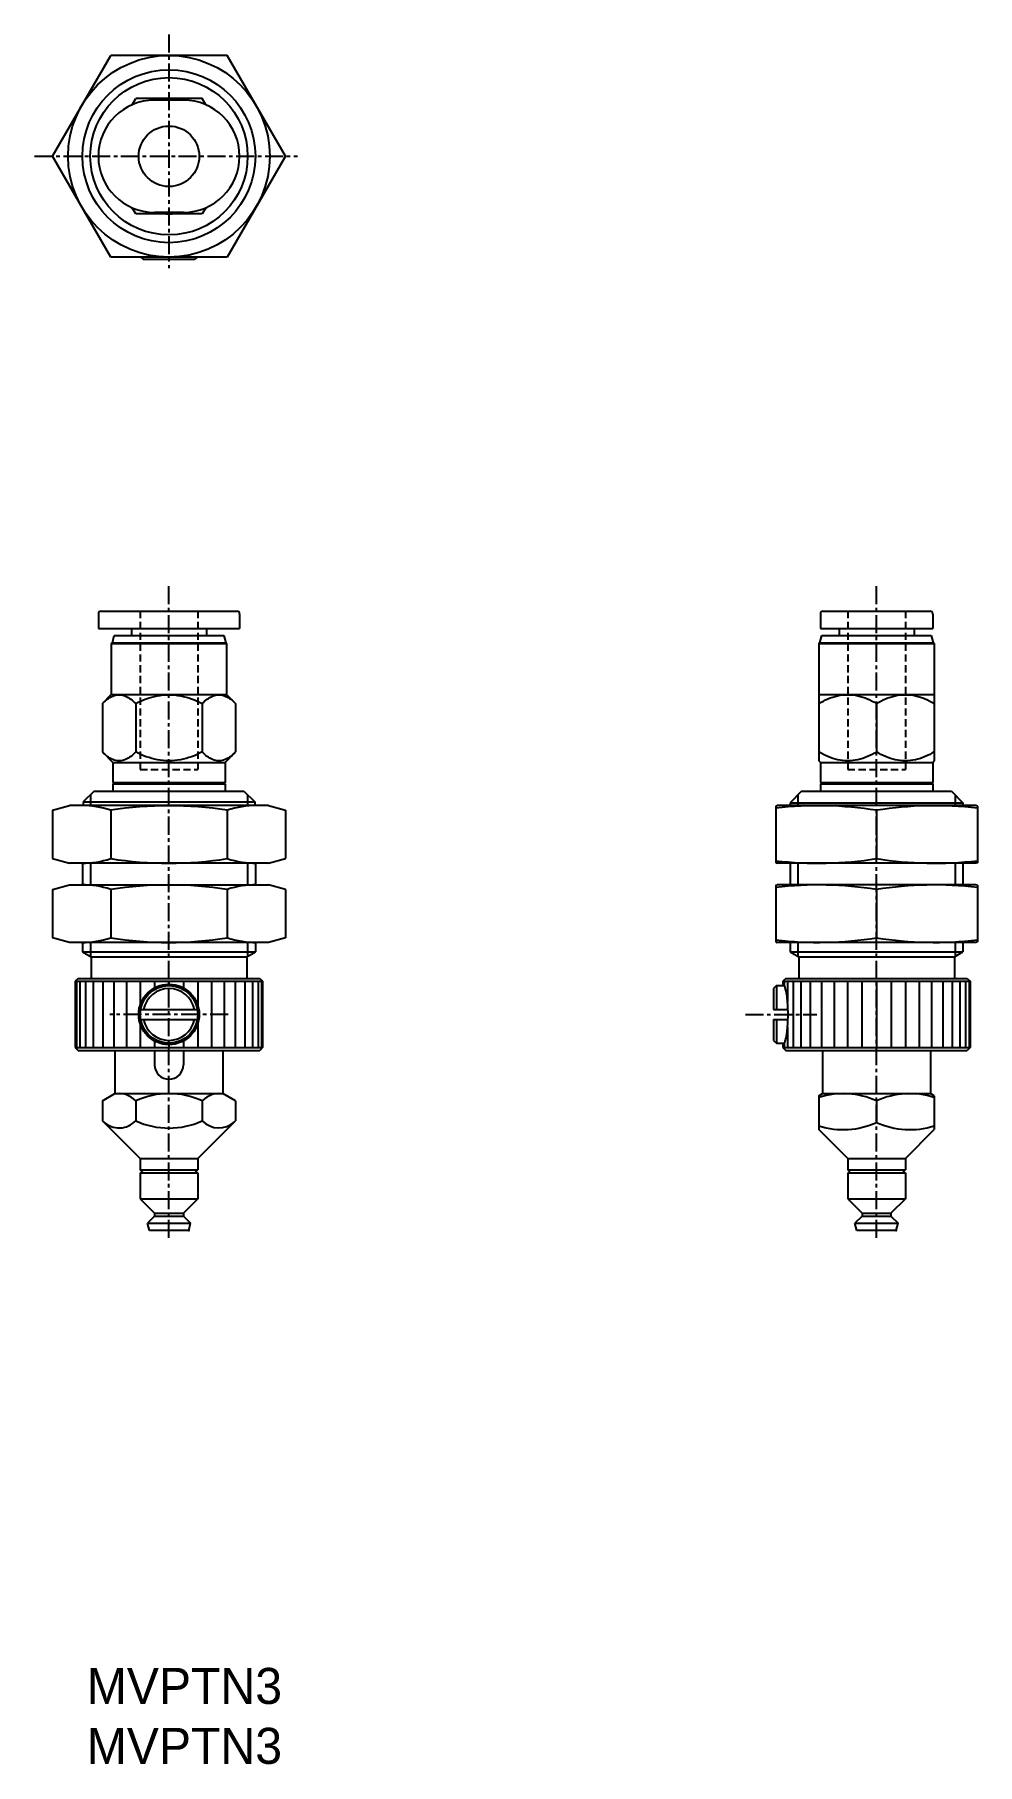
# Model space of a CAD drawing. Extents: x 4 to 70, y -29 to 91.
import ezdxf

# ---------------------------------------------------------------- set-up
doc = ezdxf.new("R2010")
doc.units = 0
doc.linetypes.add('CENTER', pattern=[2, 1.25, -0.25, 0.25, -0.25])
doc.linetypes.add('DASHED', pattern=[0.75, 0.5, -0.25])
doc.layers.get('0').update_dxf_attribs({"linetype": 'CONTINUOUS'})
doc.layers.add('CENTER', color=1, linetype='CENTER')

msp = doc.modelspace()

# ---------------------------------------------------------------- linework, layer by layer
at = {"color": 7, "linetype": 'CONTINUOUS'}
for p, q in [((5.51, 82.49), (9.55, 89.49)), ((17.64, 89.49), (9.55, 89.49)), ((21.68, 82.49), (17.64, 89.49)), ((11.04, 86.07), (11.28, 86.49)), ((15.9, 86.49), (11.28, 86.49)), ((16.15, 86.07), (15.9, 86.49)), ((14.59, 86.39), (12.59, 86.39)), ((9.55, 75.49), (5.51, 82.49)), ((21.68, 82.49), (17.64, 75.49)), ((11.28, 78.49), (11.04, 78.92)), ((15.9, 78.49), (11.28, 78.49)), ((14.59, 78.59), (12.59, 78.59)), ((16.15, 78.92), (15.9, 78.49)), ((17.64, 75.49), (9.55, 75.49)), ((11.64, 75.49), (11.79, 75.34)), ((11.79, 75.34), (15.39, 75.34)), ((15.54, 75.49), (15.39, 75.34)), ((8.69, 50.71), (8.69, 49.71)), ((8.89, 50.91), (18.29, 50.91)), ((18.49, 50.71), (18.49, 49.71)), ((58.8, 50.71), (58.8, 49.71)), ((59, 50.91), (66.4, 50.91)), ((66.6, 50.71), (66.6, 49.71)), ((8.69, 49.71), (18.49, 49.71)), ((10.99, 49.71), (10.99, 49.21)), ((16.19, 49.71), (16.19, 49.21)), ((58.8, 49.71), (66.6, 49.71)), ((60.1, 49.71), (60.1, 49.21)), ((65.3, 49.71), (65.3, 49.21)), ((9.59, 48.67), (9.66, 48.71)), ((9.59, 48.67), (17.59, 48.67)), ((9.59, 48.67), (9.59, 45.11)), ((9.66, 48.71), (9.79, 49.21)), ((9.66, 48.71), (17.53, 48.71)), ((9.79, 49.21), (17.39, 49.21)), ((17.39, 49.21), (17.53, 48.71)), ((17.53, 48.71), (17.59, 48.67)), ((17.59, 48.67), (17.59, 45.11)), ((58.7, 48.67), (58.77, 48.71)), ((58.7, 48.67), (66.7, 48.67)), ((58.7, 48.67), (58.7, 40.51)), ((58.77, 48.71), (58.9, 49.21)), ((58.77, 48.71), (66.63, 48.71)), ((58.9, 49.21), (66.5, 49.21)), ((66.5, 49.21), (66.63, 48.71)), ((66.63, 48.71), (66.7, 48.67)), ((66.7, 48.67), (66.7, 40.51)), ((8.98, 44.49), (9.59, 45.11)), ((8.98, 44.49), (8.98, 41.13)), ((9.59, 45.11), (17.59, 45.11)), ((11.28, 44.49), (11.28, 41.13)), ((15.9, 44.49), (15.9, 41.13)), ((17.59, 45.11), (18.21, 44.49)), ((18.21, 44.49), (18.21, 41.13)), ((58.7, 45.11), (66.7, 45.11)), ((62.7, 44.49), (62.7, 41.13)), ((8.98, 41.13), (9.69, 40.41)), ((17.49, 40.41), (18.21, 41.13)), ((9.69, 40.41), (9.69, 39.01)), ((9.69, 40.41), (17.49, 40.41)), ((17.49, 40.41), (17.49, 39.01)), ((58.7, 40.51), (58.8, 40.41)), ((58.8, 40.41), (58.8, 39.01)), ((58.8, 40.41), (66.6, 40.41)), ((66.6, 40.41), (66.7, 40.51)), ((66.6, 40.41), (66.6, 39.01)), ((9.69, 39.01), (17.49, 39.01)), ((9.69, 39.01), (9.79, 38.91)), ((9.69, 38.91), (17.49, 38.91)), ((9.69, 38.91), (9.69, 38.41)), ((17.49, 39.01), (17.39, 38.91)), ((17.49, 38.91), (17.49, 38.41)), ((58.8, 39.01), (66.6, 39.01)), ((58.8, 39.01), (58.9, 38.91)), ((58.8, 38.91), (66.6, 38.91)), ((58.8, 38.91), (58.8, 38.41)), ((66.6, 39.01), (66.5, 38.91)), ((66.6, 38.91), (66.6, 38.41)), ((5.51, 37.09), (6.69, 37.41)), ((20.49, 37.41), (6.69, 37.41)), ((8.39, 38.41), (7.64, 37.66)), ((7.64, 37.66), (19.54, 37.66)), ((7.64, 37.66), (7.64, 37.41)), ((8.14, 38.15), (8.14, 37.41)), ((8.39, 38.41), (18.79, 38.41)), ((18.79, 38.41), (19.54, 37.66)), ((19.05, 38.15), (19.05, 37.41)), ((19.54, 37.66), (19.54, 37.41)), ((20.49, 37.41), (21.68, 37.09)), ((55.7, 37.38), (55.8, 37.41)), ((55.7, 37.38), (55.7, 33.44)), ((69.6, 37.41), (55.8, 37.41)), ((57.5, 38.41), (56.7, 37.61)), ((56.7, 37.61), (68.7, 37.61)), ((56.7, 37.61), (56.7, 37.41)), ((57.24, 38.15), (57.24, 37.41)), ((57.5, 38.41), (67.9, 38.41)), ((67.9, 38.41), (68.7, 37.61)), ((68.16, 38.15), (68.16, 37.41)), ((68.7, 37.61), (68.7, 37.41)), ((69.7, 37.38), (69.6, 37.41)), ((69.7, 37.38), (69.7, 33.44)), ((5.51, 37.09), (5.51, 33.73)), ((9.55, 37.09), (9.55, 33.73)), ((17.64, 37.09), (17.64, 33.73)), ((21.68, 37.09), (21.68, 33.73)), ((62.7, 37.09), (62.7, 33.73)), ((5.51, 33.73), (6.69, 33.41)), ((20.49, 33.41), (21.68, 33.73)), ((20.49, 33.41), (6.69, 33.41)), ((7.59, 33.41), (7.59, 31.91)), ((8.14, 33.41), (8.14, 31.91)), ((19.05, 33.41), (19.05, 31.91)), ((19.59, 33.41), (19.59, 31.91)), ((55.7, 33.44), (55.8, 33.41)), ((69.6, 33.41), (55.8, 33.41)), ((56.7, 33.41), (56.7, 31.91)), ((57.24, 33.41), (57.24, 31.91)), ((68.16, 33.41), (68.16, 31.91)), ((68.7, 33.41), (68.7, 31.91)), ((69.7, 33.44), (69.6, 33.41)), ((5.51, 31.59), (6.69, 31.91)), ((5.51, 31.59), (5.51, 28.23)), ((6.69, 31.91), (20.49, 31.91)), ((9.55, 31.59), (9.55, 28.23)), ((17.64, 31.59), (17.64, 28.23)), ((21.68, 31.59), (20.49, 31.91)), ((21.68, 31.59), (21.68, 28.23)), ((55.7, 31.88), (55.8, 31.91)), ((55.7, 31.88), (55.7, 27.94)), ((69.6, 31.91), (55.8, 31.91)), ((62.7, 31.59), (62.7, 28.23)), ((69.7, 31.88), (69.6, 31.91)), ((69.7, 31.88), (69.7, 27.94)), ((6.69, 27.91), (5.51, 28.23)), ((20.49, 27.91), (6.69, 27.91)), ((7.59, 27.91), (7.59, 27.26)), ((8.14, 27.91), (8.14, 26.94)), ((19.05, 27.91), (19.05, 26.91)), ((19.59, 27.91), (19.59, 27.26)), ((21.68, 28.23), (20.49, 27.91)), ((55.7, 27.94), (55.8, 27.91)), ((69.6, 27.91), (55.8, 27.91)), ((56.7, 27.91), (56.7, 27.26)), ((57.24, 27.91), (57.24, 26.94)), ((68.16, 27.91), (68.16, 26.91)), ((68.7, 27.91), (68.7, 27.26)), ((69.7, 27.94), (69.6, 27.91)), ((7.59, 27.26), (19.59, 27.26)), ((7.59, 27.26), (8.19, 26.91)), ((8.19, 26.91), (8.19, 25.41)), ((8.19, 26.91), (18.99, 26.91)), ((18.99, 26.91), (19.59, 27.26)), ((18.99, 26.91), (18.99, 25.41)), ((56.7, 27.26), (68.7, 27.26)), ((56.7, 27.26), (57.3, 26.91)), ((57.3, 26.91), (57.3, 25.41)), ((57.3, 26.91), (68.1, 26.91)), ((68.1, 26.91), (68.7, 27.26)), ((68.1, 26.91), (68.1, 25.41)), ((7.29, 25.41), (7.09, 25.21)), ((7.29, 25.41), (19.89, 25.41)), ((19.89, 25.41), (20.09, 25.21)), ((56.4, 25.41), (56.2, 25.21)), ((56.4, 25.41), (69, 25.41)), ((69, 25.41), (69.2, 25.21)), ((7.09, 25.21), (20.09, 25.21)), ((7.09, 25.21), (7.09, 20.61)), ((7.17, 25.21), (7.17, 20.61)), ((7.41, 25.21), (7.41, 20.61)), ((7.8, 25.21), (7.8, 20.61)), ((8.34, 25.21), (8.34, 20.61)), ((9, 25.21), (9, 20.61)), ((9.77, 25.21), (9.77, 20.61)), ((10.64, 25.21), (10.64, 20.61)), ((11.59, 25.21), (11.59, 23.52)), ((12.58, 25.21), (12.58, 24.75)), ((13.59, 25.21), (13.59, 25.01)), ((14.61, 25.21), (14.61, 24.75)), ((15.6, 25.21), (15.6, 23.52)), ((16.55, 25.21), (16.55, 20.61)), ((17.41, 25.21), (17.41, 20.61)), ((18.19, 25.21), (18.19, 20.61)), ((18.85, 25.21), (18.85, 20.61)), ((19.39, 25.21), (19.39, 20.61)), ((19.78, 25.21), (19.78, 20.61)), ((20.01, 25.21), (20.01, 20.61)), ((20.09, 25.21), (20.09, 20.61)), ((55.75, 24.91), (55.55, 24.71)), ((55.55, 24.71), (55.55, 23.26)), ((55.75, 24.91), (55.75, 23.26)), ((55.75, 24.91), (56.31, 24.91)), ((56.2, 25.21), (69.2, 25.21)), ((56.2, 25.21), (56.2, 25.01)), ((56.28, 25.21), (56.28, 24.95)), ((56.52, 25.21), (56.52, 23.77)), ((56.91, 25.21), (56.91, 20.61)), ((57.44, 25.21), (57.44, 20.61)), ((58.1, 25.21), (58.1, 20.61)), ((58.88, 25.21), (58.88, 20.61)), ((59.75, 25.21), (59.75, 20.61)), ((60.69, 25.21), (60.69, 20.61)), ((61.68, 25.21), (61.68, 20.61)), ((62.7, 25.21), (62.7, 20.61)), ((63.72, 25.21), (63.72, 20.61)), ((64.71, 25.21), (64.71, 20.61)), ((65.65, 25.21), (65.65, 20.61)), ((66.52, 25.21), (66.52, 20.61)), ((67.3, 25.21), (67.3, 20.61)), ((67.96, 25.21), (67.96, 20.61)), ((68.49, 25.21), (68.49, 20.61)), ((68.88, 25.21), (68.88, 20.61)), ((69.12, 25.21), (69.12, 20.61)), ((69.2, 25.21), (69.2, 20.61)), ((11.62, 23.26), (15.56, 23.26)), ((55.55, 23.26), (56.54, 23.26)), ((11.59, 22.3), (11.59, 20.61)), ((11.62, 22.56), (15.56, 22.56)), ((15.6, 22.3), (15.6, 20.61)), ((55.55, 22.56), (56.54, 22.56)), ((55.55, 22.56), (55.55, 21.11)), ((55.75, 22.56), (55.75, 20.91)), ((56.52, 22.05), (56.52, 20.61)), ((7.09, 20.61), (20.09, 20.61)), ((7.09, 20.61), (7.29, 20.41)), ((12.58, 21.07), (12.58, 20.61)), ((13.59, 20.81), (13.59, 20.61)), ((14.61, 21.07), (14.61, 20.61)), ((20.09, 20.61), (19.89, 20.41)), ((55.55, 21.11), (55.75, 20.91)), ((55.75, 20.91), (56.31, 20.91)), ((56.2, 20.81), (56.2, 20.61)), ((56.2, 20.61), (69.2, 20.61)), ((56.2, 20.61), (56.4, 20.41)), ((56.28, 20.86), (56.28, 20.61)), ((69.2, 20.61), (69, 20.41)), ((7.29, 20.41), (19.89, 20.41)), ((9.84, 20.41), (9.84, 17.41)), ((12.59, 20.41), (12.59, 19.41)), ((14.59, 20.41), (14.59, 19.41)), ((17.34, 20.41), (17.34, 17.41)), ((56.4, 20.41), (69, 20.41)), ((58.95, 20.41), (58.95, 17.41)), ((66.45, 20.41), (66.45, 17.41)), ((8.98, 16.91), (9.84, 17.41)), ((8.98, 16.91), (8.98, 15.53)), ((9.84, 17.41), (17.34, 17.41)), ((11.28, 16.91), (11.28, 15.53)), ((15.9, 16.91), (15.9, 15.53)), ((18.21, 16.91), (17.34, 17.41)), ((18.21, 16.91), (18.21, 15.53)), ((58.7, 17.26), (58.95, 17.41)), ((58.7, 17.26), (58.7, 14.91)), ((58.95, 17.41), (66.45, 17.41)), ((62.7, 16.91), (62.7, 15.41)), ((66.7, 17.26), (66.45, 17.41)), ((66.7, 17.26), (66.7, 14.91)), ((11.59, 12.91), (8.98, 15.53)), ((15.59, 12.91), (18.21, 15.53)), ((60.7, 12.91), (58.7, 14.91)), ((64.7, 12.91), (66.7, 14.91)), ((11.59, 12.91), (15.59, 12.91)), ((11.59, 12.91), (11.59, 12.11)), ((11.59, 12.11), (15.59, 12.11)), ((11.79, 11.91), (11.59, 12.11)), ((15.39, 11.91), (15.59, 12.11)), ((15.59, 12.91), (15.59, 12.11)), ((60.7, 12.91), (60.7, 12.11)), ((60.7, 12.91), (64.7, 12.91)), ((60.7, 12.11), (64.7, 12.11)), ((60.9, 11.91), (60.7, 12.11)), ((64.5, 11.91), (64.7, 12.11)), ((64.7, 12.91), (64.7, 12.11)), ((11.59, 11.91), (11.59, 10.11)), ((11.59, 11.91), (15.59, 11.91)), ((15.59, 11.91), (15.59, 10.11)), ((60.7, 11.91), (60.7, 10.11)), ((60.7, 11.91), (64.7, 11.91)), ((64.7, 11.91), (64.7, 10.11)), ((11.59, 10.11), (15.59, 10.11)), ((11.59, 10.11), (12.59, 9.11)), ((15.59, 10.11), (14.59, 9.11)), ((60.7, 10.11), (64.7, 10.11)), ((60.7, 10.11), (61.7, 9.11)), ((64.7, 10.11), (63.7, 9.11)), ((12.59, 8.91), (12.09, 8.41)), ((12.09, 8.41), (15.09, 8.41)), ((12.23, 7.91), (12.09, 8.41)), ((12.59, 9.11), (14.59, 9.11)), ((12.59, 9.11), (12.59, 8.91)), ((12.59, 8.91), (14.59, 8.91)), ((14.59, 9.11), (14.59, 8.91)), ((14.59, 8.91), (15.09, 8.41)), ((14.96, 7.91), (15.09, 8.41)), ((61.7, 8.91), (61.2, 8.41)), ((61.2, 8.41), (64.2, 8.41)), ((61.33, 7.91), (61.2, 8.41)), ((61.7, 9.11), (63.7, 9.11)), ((61.7, 9.11), (61.7, 8.91)), ((61.7, 8.91), (63.7, 8.91)), ((63.7, 9.11), (63.7, 8.91)), ((63.7, 8.91), (64.2, 8.41)), ((64.07, 7.91), (64.2, 8.41)), ((14.96, 7.91), (12.23, 7.91)), ((64.07, 7.91), (61.33, 7.91))]:
    msp.add_line(p, q, dxfattribs=at)
at = {"color": 3, "linetype": 'DASHED'}
for p, q in [((11.59, 50.91), (11.59, 39.91)), ((15.59, 50.91), (15.59, 39.91)), ((60.7, 50.91), (60.7, 39.91)), ((64.7, 50.91), (64.7, 39.91)), ((11.59, 39.91), (15.59, 39.91)), ((60.7, 39.91), (64.7, 39.91))]:
    msp.add_line(p, q, dxfattribs=at)
at = {"color": 7, "linetype": 'CONTINUOUS'}
for points in [[(8.98, 44.49, -0.103307), (9.69, 45.01, -0.216605), (10.57, 45.01, -0.103326), (11.28, 44.49)], [(11.28, 44.49, -0.076018), (12.79, 45.03, -0.096018), (14.39, 45.03, -0.076037), (15.9, 44.49)], [(15.9, 44.49, -0.103306), (16.62, 45.01, -0.216604), (17.49, 45.01, -0.103327), (18.21, 44.49)], [(58.7, 44.49, -0.083556), (60, 45.03, -0.112979), (61.4, 45.03, -0.083555), (62.7, 44.49)], [(62.7, 44.49, -0.083556), (64, 45.03, -0.112979), (65.4, 45.03, -0.083555), (66.7, 44.49)], [(11.28, 41.13, -0.103304), (10.57, 40.6, -0.216609), (9.69, 40.6, -0.103326), (8.98, 41.13)], [(15.9, 41.13, -0.076015), (14.39, 40.59, -0.096024), (12.79, 40.59, -0.076034), (11.28, 41.13)], [(18.21, 41.13, -0.103302), (17.49, 40.6, -0.216614), (16.62, 40.6, -0.103323), (15.9, 41.13)], [(62.7, 41.13, -0.083553), (61.4, 40.59, -0.112985), (60, 40.59, -0.083552), (58.7, 41.13)], [(66.7, 41.13, -0.083553), (65.4, 40.59, -0.112985), (64, 40.59, -0.083552), (62.7, 41.13)], [(56.2, 20.81, 0.049127), (56.27, 20.85, 0.049127), (56.33, 20.97, 0.049127), (56.39, 21.16, 0.049127), (56.45, 21.42, 0.049127), (56.49, 21.74, 0.049127), (56.52, 22.11, 0.049127), (56.54, 22.5, 0.049127), (56.55, 22.91, 0.049127), (56.54, 23.32, 0.049127), (56.52, 23.71, 0.049127), (56.49, 24.08, 0.049127), (56.45, 24.39, 0.049127), (56.39, 24.65, 0.049127), (56.33, 24.85, 0.049127), (56.27, 24.97, 0.049127), (56.2, 25.01, -1)]]:
    msp.add_lwpolyline(points, format="xyb", dxfattribs=at)
for centre, radius in [((13.59, 82.49), 7), ((13.59, 82.49), 6), ((13.59, 82.49), 5.46), ((13.59, 82.49), 2.1), ((13.59, 22.91), 2.1), ((13.59, 22.91), 2)]:
    msp.add_circle(centre, radius, dxfattribs=at)
for centre, radius, start, end in [((13.59, 82.49), 4, 77.0706, 102.9294), ((12.59, 82.49), 3.9, 90, 270), ((14.59, 82.49), 3.9, 270, 90), ((13.59, 82.49), 4, 257.0706, 282.9294), ((8.89, 50.71), 0.2, 90, 180), ((18.29, 50.71), 0.2, 0, 90), ((59, 50.71), 0.2, 90, 180), ((66.4, 50.71), 0.2, 0, 90), ((7.53, 30.81), 6.6, 72.1712, 90), ((13.59, 11.48), 25.92, 81.0313, 98.9687), ((19.66, 30.81), 6.6, 90, 107.8288), ((58.66, 11.48), 25.92, 81.0313, 96.553), ((66.74, 11.48), 25.92, 83.447, 98.9687), ((7.53, 40.01), 6.6, 270, 287.8288), ((13.59, 59.33), 25.92, 261.0313, 278.9687), ((19.66, 40.01), 6.6, 252.1712, 270), ((58.66, 59.33), 25.92, 263.447, 278.9687), ((66.74, 59.33), 25.92, 261.0313, 276.553), ((7.53, 25.31), 6.6, 72.1712, 90), ((7.53, 25.31), 6.6, 72.1712, 90), ((13.59, 5.98), 25.92, 81.0313, 98.9687), ((13.59, 5.98), 25.92, 81.0313, 98.9687), ((19.66, 25.31), 6.6, 90, 107.8288), ((19.66, 25.31), 6.6, 90, 107.8288), ((58.66, 5.98), 25.92, 81.0313, 96.553), ((66.74, 5.98), 25.92, 83.447, 98.9687), ((7.53, 34.51), 6.6, 270, 287.8288), ((7.53, 34.51), 6.6, 270, 287.8288), ((13.59, 53.83), 25.92, 261.0313, 278.9687), ((13.59, 53.83), 25.92, 261.0313, 278.9687), ((19.66, 34.51), 6.6, 252.1712, 270), ((19.66, 34.51), 6.6, 252.1712, 270), ((58.66, 53.83), 25.92, 263.447, 278.9687), ((66.74, 53.83), 25.92, 261.0313, 276.553), ((13.59, 22.91), 1.8, 11.2123, 168.7877), ((13.59, 22.91), 1.8, 191.2123, 348.7877), ((13.59, 19.41), 1, 180, 0), ((10.13, 15.83), 1.58, 43.0397, 103.0397), ((13.59, 11.84), 5.57, 65.4913, 114.5087), ((17.06, 15.83), 1.58, 76.9603, 136.9603), ((60.39, 11.84), 5.57, 65.4913, 107.6786), ((65.01, 11.84), 5.57, 72.3214, 114.5087), ((10.13, 16.61), 1.58, 226.9603, 316.9603), ((13.59, 20.59), 5.57, 245.4913, 294.5087), ((17.06, 16.61), 1.58, 223.0397, 313.0397), ((60.39, 20.48), 5.57, 252.3214, 294.5087), ((65.01, 20.48), 5.57, 245.4913, 287.6786)]:
    msp.add_arc(centre, radius, start, end, dxfattribs=at)
for p in [(21.68, 82.49), (13.59, 7.91), (14.96, 7.91), (62.7, 7.91), (64.07, 7.91)]:
    msp.add_point(p, dxfattribs=at)
at = {"layer": 'CENTER', "color": 1, "linetype": 'CENTER'}
for p, q in [((13.59, 90.94), (13.59, 74.73)), ((4.26, 82.49), (22.51, 82.49)), ((13.59, 7.39), (13.59, 52.64)), ((62.7, 7.39), (62.7, 52.64)), ((17.69, 22.91), (9.49, 22.91)), ((53.6, 22.91), (58.55, 22.91))]:
    msp.add_line(p, q, dxfattribs=at)
msp.add_point((13.59, 82.49), dxfattribs=at)

# ---------------------------------------------------------------- texts
at = {"color": 7, "linetype": 'CONTINUOUS'}
for p in [(7.88, -24.96), (7.88, -29.12)]:
    msp.add_text('MVPTN3', height=2.5, dxfattribs=at).set_placement(p)

doc.saveas('drawing.dxf')
